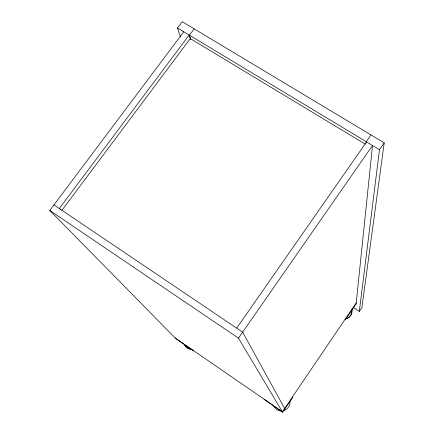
<?xml version="1.0" encoding="UTF-8"?>
<svg xmlns="http://www.w3.org/2000/svg" width="434" height="434" viewBox="0 0 434 434"><rect width="100%" height="100%" fill="white"/><g stroke="black" fill="none" stroke-linecap="round" stroke-linejoin="round"><path stroke-width="0.65" d="M346.554 317.118L346.489 318.155L356.108 303.968L372.524 145.477L238.472 338.162L282.686 412.3L292.652 397.598L292.407 397.001M366.128 143.041L366.242 141.696L370.972 134.914M353.303 307.494L359.33 311.4L379.484 149.67L384.215 142.857L182.231 21.7L177.495 27.998L180.506 36.993M384.215 142.857L361.902 307.603L359.33 311.4M356.222 302.851L282.382 411.79L175.2 337.977M236.682 328.147L366.573 141.891M194.188 28.872L189.457 35.203L190.672 39.076M61.916 210.311L190.276 38.588L365.168 144.077M192.631 349.983L193.434 350.829L176.096 338.889L49.785 210.457L183.766 31.774M177.495 27.998L379.484 149.67M53.946 204.908L242.644 332.167L284.644 408.454M49.785 210.457L238.472 338.162M282.686 412.3L264.078 399.182M60.255 209.519L59.322 208.537L189.153 35.024L190.575 39.537M351.882 309.865A8.512 8.306 7 0 1 345.155 319.115M351.779 309.409A8.506 8.3 7 0 1 345.149 319.191M289.972 401.206A8.653 8.604 -85.4 0 1 283.559 410.656M280.771 410.906A8.653 8.604 -85.4 0 1 273.664 406.002M191.237 349.261A8.441 8.192 -43.2 0 1 184.472 344.607M191.172 349.196A8.441 8.197 -43.2 0 1 184.407 344.542"/></g></svg>
